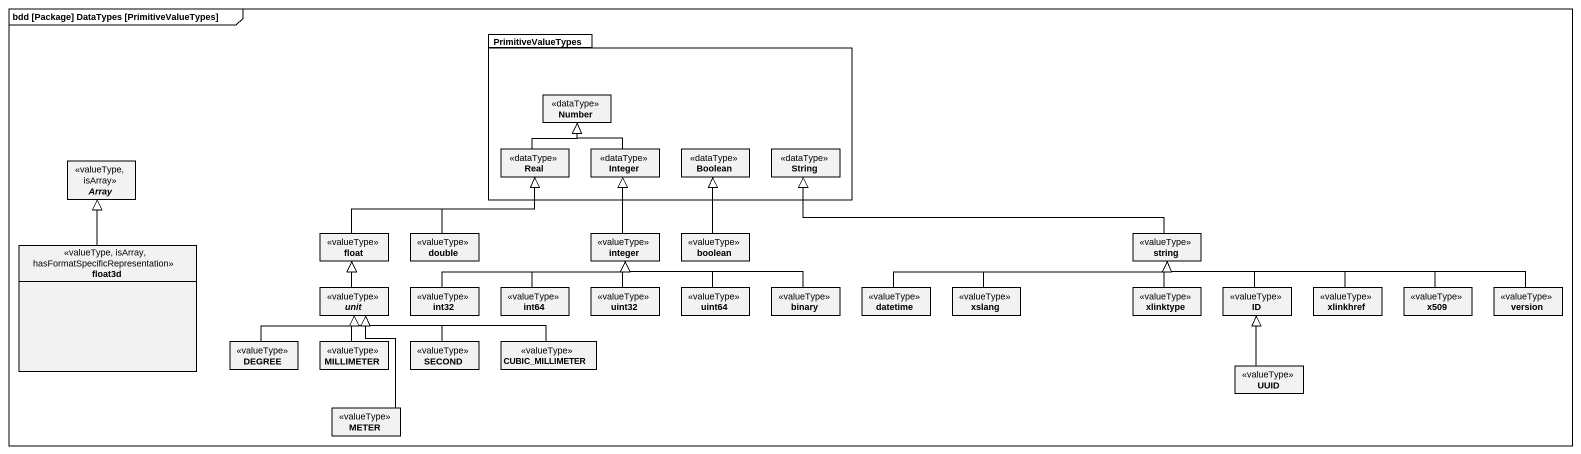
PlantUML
@startuml
mainframe bdd [Package] DataTypes [PrimitiveValueTypes]
hide circle
hide empty members
package PrimitiveValueTypes {
  class Number <<dataType>>
  class Real <<dataType>>
  class Integer <<dataType>>
  class Boolean <<dataType>>
  class String <<dataType>>
}
abstract class Array <<valueType, isArray>>
class float <<valueType>>
class double <<valueType>>
class integer <<valueType>>
class boolean <<valueType>>
class string <<valueType>>
class float3d <<valueType, isArray, hasFormatSpecificRepresentation>>
abstract class unit <<valueType>>
class int32 <<valueType>>
class int64 <<valueType>>
class uint32 <<valueType>>
class uint64 <<valueType>>
class binary <<valueType>>
class datetime <<valueType>>
class xslang <<valueType>>
class xlinktype <<valueType>>
class ID <<valueType>>
class xlinkhref <<valueType>>
class x509 <<valueType>>
class version <<valueType>>
class DEGREE <<valueType>>
class MILLIMETER <<valueType>>
class SECOND <<valueType>>
class CUBIC_MILLIMETER <<valueType>>
class UUID <<valueType>>
class METER <<valueType>>
Real -up-|> Number
Integer -up-|> Number
float -right-|> Real
double -up-|> Real
integer -up-|> Integer
boolean -up-|> Boolean
string -left-|> String
float3d -up-|> Array
unit -up-|> float
int32 -right-|> integer
int64 -up-|> integer
uint32 -up-|> integer
uint64 -up-|> integer
binary -left-|> integer
datetime -right-|> string
xslang -right-|> string
xlinktype -up-|> string
ID -up-|> string
xlinkhref -left-|> string
x509 -left-|> string
version -left-|> string
DEGREE -up-|> unit
MILLIMETER -up-|> unit
SECOND -up-|> unit
CUBIC_MILLIMETER -left-|> unit
UUID -up-|> ID
METER -up-|> unit
@enduml
